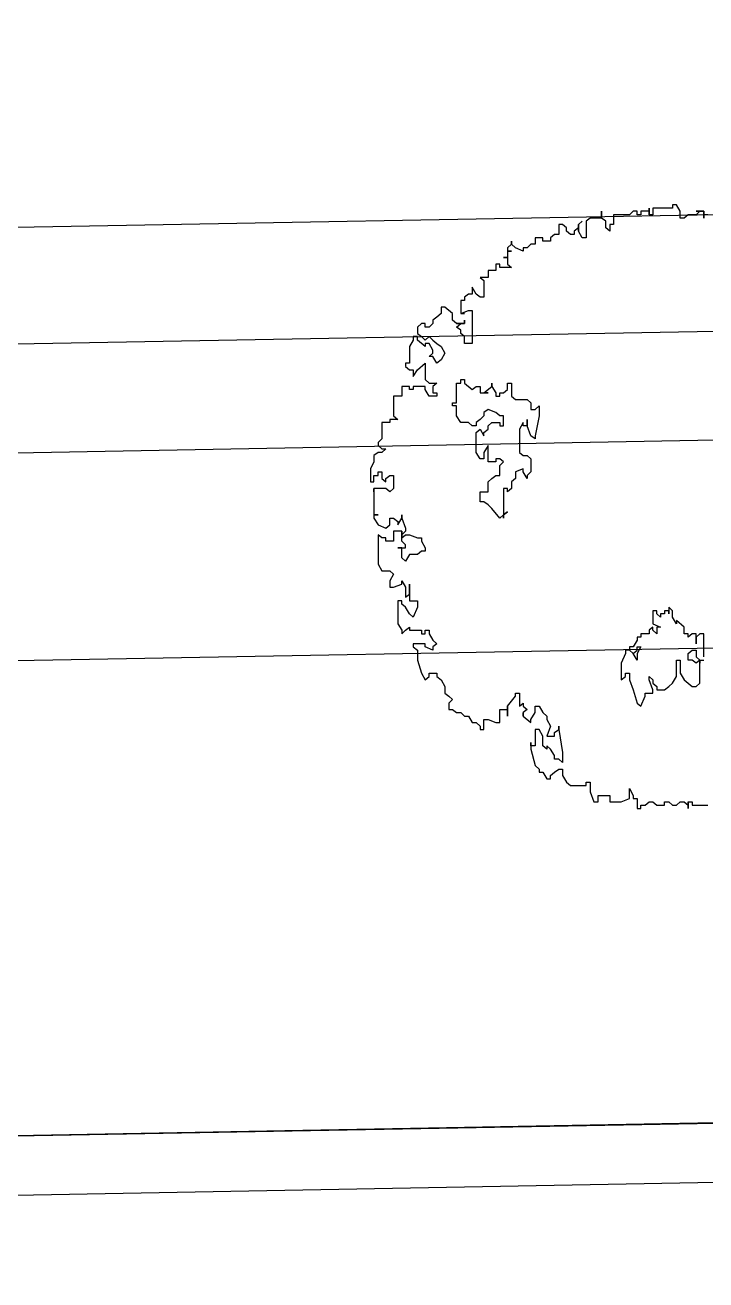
# Model space of a CAD drawing. Extents: x -30 to 1202, y 231 to 898.
# Drawn here: x 69.94 to 73.38, y 439.52 to 445.86 of the extents above; entities that cross this region are included whole.
import ezdxf

# ---------------------------------------------------------------- set-up
doc = ezdxf.new("R2010")
doc.units = 0
doc.header["$LTSCALE"] = 0.04
doc.layers.get('0').update_dxf_attribs({"linetype": 'CONTINUOUS'})
for name, color, linetype in [('CONTORXXNP----00', 255, 'CONTINUOUS'), ('PISO', 1, 'CONTINUOUS'), ('VISTA', 2, 'CONTINUOUS')]:
    doc.layers.add(name, color=color, linetype=linetype)
doc.styles.get("Standard").update_dxf_attribs({"font": 'romans.shx'})

# ---------------------------------------------------------------- blocks, each defined once
blk = doc.blocks.new('ARB3')
at = {"color": 0}
for p, q in [((-0.4812, 0.0484), (-0.4812, 0.0415)), ((0.5135, 0.0215), (0.5135, 0.0484)), ((-0.4754, 0.0415), (-0.487, 0.0415)), ((-0.487, 0.0415), (-0.487, 0.0284)), ((-0.487, 0.0284), (-0.487, 0.0346)), ((-0.487, 0.0346), (-0.4812, 0.0284)), ((-0.4812, 0.0415), (-0.4754, 0.0415)), ((-0.4812, 0.0284), (-0.4812, 0.0153)), ((0.2635, 0.0415), (0.2248, 0.0415)), ((0.2248, 0.0415), (0.2248, 0.0346)), ((0.2248, 0.0346), (0.2306, 0.0284)), ((0.2416, 0.0284), (0.2248, 0.0284)), ((0.2248, 0.0284), (0.2248, 0.0215)), ((0.2248, 0.0215), (0.2306, 0.0153)), ((0.2306, 0.0284), (0.2416, 0.0284)), ((0.2525, 0.0215), (0.2525, 0.0284)), ((0.2525, 0.0284), (0.2635, 0.0284)), ((0.2584, 0.0153), (0.2525, 0.0215)), ((0.2635, 0.0284), (0.2693, 0.0346)), ((0.2693, 0.0346), (0.2693, 0.0415)), ((0.3081, 0.0346), (0.2693, 0.0346)), ((0.2693, 0.0346), (0.2745, 0.0284)), ((0.2693, 0.0346), (0.2745, 0.0346)), ((0.2745, 0.0346), (0.2693, 0.0346)), ((0.2745, 0.0284), (0.2693, 0.0215)), ((0.2693, 0.0215), (0.2693, 0.0153)), ((0.3139, 0.0284), (0.3081, 0.0346)), ((0.3081, 0.0153), (0.3139, 0.0215)), ((0.3139, 0.0215), (0.3139, 0.0284)), ((0.5083, 0.0153), (0.5083, 0.0215)), ((0.5083, 0.0215), (0.5135, 0.0215)), ((-0.487, 0.0015), (-0.498, -0.0047)), ((-0.4754, 0.0015), (-0.487, 0.0015)), ((-0.4812, 0.0153), (-0.4754, 0.0084)), ((-0.4754, 0.0084), (-0.4754, 0.0015)), ((0.2138, 0.0084), (0.2028, -0.0047)), ((0.2248, 0.0084), (0.2138, 0.0084)), ((0.2306, 0.0153), (0.2248, 0.0153)), ((0.2248, 0.0153), (0.2248, 0.0084)), ((0.2693, 0.0153), (0.2584, 0.0153)), ((0.2693, -0.0047), (0.2693, 0.0015)), ((0.2693, 0.0015), (0.2913, 0.0015)), ((0.2913, 0.0015), (0.3023, 0.0084)), ((0.3023, 0.0084), (0.3081, 0.0153)), ((0.5083, 0.0084), (0.5135, 0.0153)), ((0.5193, 0.0153), (0.5083, 0.0153)), ((0.5083, 0.0015), (0.5083, 0.0084)), ((0.5135, -0.0047), (0.5083, 0.0015)), ((0.5135, 0.0153), (0.5193, 0.0153)), ((0.186, -0.0116), (0.1802, -0.0177)), ((0.1802, -0.0177), (0.1912, -0.0177)), ((0.197, -0.0116), (0.186, -0.0116)), ((0.1912, -0.0177), (0.186, -0.0177)), ((0.186, -0.0177), (0.186, -0.0247)), ((0.208, -0.0047), (0.197, -0.0116)), ((0.2028, -0.0047), (0.208, -0.0047)), ((0.2971, -0.0047), (0.2693, -0.0047)), ((0.3081, -0.0116), (0.2971, -0.0047)), ((0.3139, -0.0177), (0.3081, -0.0116)), ((0.3191, -0.0247), (0.3139, -0.0177)), ((0.5083, -0.0177), (0.5135, -0.0116)), ((0.5083, -0.0247), (0.5083, -0.0177)), ((0.5135, -0.0116), (0.5135, -0.0047)), ((0.186, -0.0247), (0.1912, -0.0247)), ((0.1912, -0.0377), (0.186, -0.0377)), ((0.186, -0.0377), (0.186, -0.0446)), ((0.1912, -0.0247), (0.1912, -0.0316)), ((0.1912, -0.0316), (0.197, -0.0316)), ((0.197, -0.0316), (0.1912, -0.0377)), ((0.208, -0.0446), (0.2138, -0.0316)), ((0.2138, -0.0316), (0.2138, -0.0377)), ((0.2138, -0.0377), (0.2248, -0.0377)), ((0.2248, -0.0377), (0.219, -0.0446)), ((0.3081, -0.0446), (0.3139, -0.0377)), ((0.3139, -0.0377), (0.3191, -0.0377)), ((0.3191, -0.0377), (0.3191, -0.0247)), ((0.5135, -0.0247), (0.5083, -0.0247)), ((0.5083, -0.0446), (0.5135, -0.0377)), ((0.5135, -0.0377), (0.5135, -0.0247)), ((-0.4922, -0.0446), (-0.4812, -0.0446)), ((-0.4812, -0.0508), (-0.4922, -0.0508)), ((-0.4922, -0.0508), (-0.487, -0.0508)), ((-0.487, -0.0508), (-0.487, -0.0646)), ((-0.4812, -0.0446), (-0.4812, -0.0508)), ((0.186, -0.0446), (0.208, -0.0446)), ((0.219, -0.0446), (0.2138, -0.0446)), ((0.2138, -0.0446), (0.219, -0.0508)), ((0.219, -0.0508), (0.2248, -0.0508)), ((0.2248, -0.0508), (0.2248, -0.0646)), ((0.2971, -0.0508), (0.3023, -0.0446)), ((0.3023, -0.0508), (0.2971, -0.0508)), ((0.3191, -0.0446), (0.3023, -0.0508)), ((0.3023, -0.0446), (0.3081, -0.0446)), ((0.3249, -0.0446), (0.3191, -0.0446)), ((0.3249, -0.0577), (0.3249, -0.0446)), ((0.3301, -0.0577), (0.3249, -0.0577)), ((0.3468, -0.0646), (0.3301, -0.0577)), ((0.5083, -0.0508), (0.5083, -0.0446)), ((0.5135, -0.0577), (0.5083, -0.0508)), ((0.5135, -0.0646), (0.5135, -0.0577)), ((-0.487, -0.0646), (-0.4812, -0.0646)), ((-0.4812, -0.0708), (-0.487, -0.0708)), ((-0.487, -0.0708), (-0.487, -0.0777)), ((-0.487, -0.0777), (-0.4812, -0.0839)), ((-0.4812, -0.0646), (-0.4812, -0.0708)), ((-0.4812, -0.0839), (-0.4812, -0.1108)), ((0.2248, -0.0646), (0.2306, -0.0646)), ((0.2306, -0.0646), (0.2306, -0.0708)), ((0.2306, -0.0708), (0.2358, -0.0708)), ((0.2358, -0.0708), (0.2467, -0.0777)), ((0.2467, -0.0708), (0.2467, -0.0646)), ((0.2467, -0.0646), (0.2584, -0.0708)), ((0.2525, -0.0708), (0.2467, -0.0708)), ((0.2467, -0.0777), (0.2467, -0.0839)), ((0.2467, -0.0839), (0.2525, -0.0839)), ((0.2584, -0.0777), (0.2525, -0.0708)), ((0.2525, -0.0839), (0.2584, -0.0777)), ((0.2584, -0.0777), (0.2525, -0.0839)), ((0.2525, -0.0839), (0.2525, -0.0908)), ((0.2584, -0.0708), (0.2693, -0.0708)), ((0.2693, -0.0708), (0.2584, -0.0777)), ((0.2913, -0.0908), (0.2913, -0.0839)), ((0.2913, -0.0839), (0.3023, -0.0839)), ((0.3023, -0.0839), (0.3191, -0.0777)), ((0.3191, -0.0777), (0.3417, -0.0708)), ((0.3417, -0.0708), (0.3468, -0.0646)), ((0.4857, -0.0839), (0.4973, -0.0777)), ((0.5025, -0.0839), (0.4857, -0.0839)), ((0.4973, -0.0777), (0.5025, -0.0777)), ((0.5025, -0.0777), (0.5025, -0.0708)), ((0.5025, -0.0708), (0.5193, -0.0708)), ((0.5083, -0.0977), (0.5025, -0.0839)), ((0.5193, -0.0646), (0.5135, -0.0646)), ((0.5193, -0.0708), (0.5193, -0.0646)), ((0.2525, -0.0908), (0.2584, -0.0908)), ((0.2584, -0.0908), (0.2745, -0.0977)), ((0.2745, -0.0977), (0.3023, -0.0977)), ((0.2971, -0.0908), (0.2913, -0.0908)), ((0.3023, -0.0977), (0.2971, -0.0908)), ((0.5083, -0.1169), (0.5083, -0.0977)), ((-0.4812, -0.1108), (-0.4644, -0.1108)), ((-0.4702, -0.1238), (-0.4754, -0.1308)), ((-0.4592, -0.1238), (-0.4702, -0.1238)), ((-0.4644, -0.1108), (-0.4644, -0.1169)), ((-0.4644, -0.1169), (-0.4534, -0.1169)), ((-0.4534, -0.1169), (-0.4592, -0.1238)), ((0.4973, -0.1369), (0.4973, -0.1169)), ((0.4973, -0.1169), (0.5083, -0.1169)), ((-0.4754, -0.1308), (-0.487, -0.1308)), ((-0.487, -0.1308), (-0.4754, -0.1308)), ((-0.4754, -0.1308), (-0.4754, -0.15)), ((0.4915, -0.15), (0.5083, -0.1438)), ((0.5083, -0.1369), (0.4973, -0.1369)), ((0.5083, -0.1438), (0.5083, -0.1369)), ((-0.4754, -0.15), (-0.4702, -0.1569)), ((-0.4702, -0.1569), (-0.4424, -0.1569)), ((-0.4644, -0.17), (-0.4702, -0.1638)), ((-0.4702, -0.1638), (-0.4644, -0.17)), ((-0.4424, -0.1638), (-0.4534, -0.17)), ((-0.4424, -0.1569), (-0.4424, -0.1638)), ((0.4747, -0.1569), (0.4747, -0.15)), ((0.4747, -0.15), (0.4915, -0.15)), ((0.4805, -0.1569), (0.4747, -0.1569)), ((0.4805, -0.1831), (0.4805, -0.1569)), ((-0.4534, -0.17), (-0.4644, -0.17)), ((-0.4644, -0.17), (-0.4592, -0.17)), ((-0.4592, -0.19), (-0.4644, -0.1969)), ((-0.4592, -0.17), (-0.4534, -0.1769)), ((-0.4534, -0.19), (-0.4592, -0.19)), ((-0.4534, -0.1769), (-0.4476, -0.1769)), ((-0.4476, -0.1831), (-0.4534, -0.19)), ((-0.4476, -0.1769), (-0.4476, -0.1831)), ((0.4638, -0.1969), (0.4747, -0.19)), ((0.4747, -0.19), (0.4805, -0.1831)), ((-0.4644, -0.1969), (-0.4644, -0.2031)), ((-0.4644, -0.2031), (-0.4476, -0.2031)), ((-0.4476, -0.2031), (-0.4476, -0.21)), ((-0.4476, -0.21), (-0.4424, -0.2169)), ((0.3862, -0.2031), (0.3804, -0.2031)), ((0.3804, -0.2031), (0.3862, -0.2031)), ((0.3862, -0.2031), (0.425, -0.1969)), ((0.3914, -0.21), (0.3862, -0.2031)), ((0.3972, -0.21), (0.3914, -0.21)), ((0.3972, -0.223), (0.3972, -0.21)), ((0.4302, -0.21), (0.4192, -0.2169)), ((0.425, -0.1969), (0.4418, -0.1969)), ((0.436, -0.21), (0.4302, -0.21)), ((0.4418, -0.1969), (0.436, -0.2031)), ((0.436, -0.2031), (0.436, -0.21)), ((0.4528, -0.2031), (0.4528, -0.1969)), ((0.4528, -0.1969), (0.4638, -0.1969)), ((0.4579, -0.21), (0.4528, -0.2031)), ((0.4638, -0.2169), (0.4579, -0.21)), ((-0.4424, -0.2169), (-0.4366, -0.2169)), ((-0.4366, -0.23), (-0.4424, -0.23)), ((-0.4424, -0.23), (-0.4424, -0.243)), ((-0.4366, -0.2169), (-0.4366, -0.23)), ((0.3468, -0.2361), (0.3578, -0.23)), ((0.3578, -0.23), (0.3636, -0.223)), ((0.3636, -0.223), (0.3695, -0.223)), ((0.3695, -0.223), (0.3804, -0.2169)), ((0.3804, -0.2169), (0.3972, -0.223)), ((0.3972, -0.23), (0.3862, -0.2361)), ((0.414, -0.23), (0.3972, -0.23)), ((0.4192, -0.2169), (0.414, -0.223)), ((0.414, -0.223), (0.4192, -0.223)), ((0.4192, -0.223), (0.414, -0.23)), ((0.4579, -0.23), (0.4696, -0.223)), ((0.4579, -0.2361), (0.4579, -0.23)), ((0.4696, -0.2169), (0.4638, -0.2169)), ((0.4696, -0.223), (0.4696, -0.2169)), ((-0.4424, -0.243), (-0.4315, -0.243)), ((-0.4315, -0.243), (-0.4315, -0.25)), ((-0.4315, -0.25), (-0.4256, -0.2561)), ((-0.1699, -0.2561), (-0.1641, -0.25)), ((-0.1641, -0.25), (-0.1531, -0.25)), ((-0.1531, -0.243), (-0.1589, -0.2361)), ((-0.1589, -0.2361), (-0.1421, -0.2361)), ((-0.1531, -0.25), (-0.1531, -0.243)), ((-0.1421, -0.2361), (-0.1085, -0.243)), ((-0.1085, -0.25), (-0.1253, -0.2561)), ((-0.1085, -0.243), (-0.1033, -0.243)), ((-0.1033, -0.243), (-0.1085, -0.25)), ((-0.0756, -0.2561), (-0.0698, -0.25)), ((-0.0698, -0.25), (-0.0478, -0.25)), ((-0.0478, -0.25), (-0.042, -0.2561)), ((0.3468, -0.243), (0.3468, -0.2361)), ((0.3578, -0.243), (0.3468, -0.243)), ((0.3695, -0.25), (0.3578, -0.243)), ((0.3636, -0.263), (0.3746, -0.25)), ((0.3746, -0.25), (0.3695, -0.25)), ((0.3862, -0.2361), (0.3862, -0.243)), ((0.3862, -0.243), (0.414, -0.243)), ((0.414, -0.25), (0.4082, -0.25)), ((0.4082, -0.25), (0.4192, -0.25)), ((0.414, -0.243), (0.414, -0.25)), ((0.4192, -0.25), (0.447, -0.243)), ((0.447, -0.243), (0.4528, -0.2361)), ((0.4528, -0.2361), (0.4579, -0.2361)), ((-0.4256, -0.2561), (-0.4256, -0.263)), ((-0.4256, -0.263), (-0.4198, -0.263)), ((-0.4198, -0.263), (-0.4256, -0.2761)), ((-0.1699, -0.2761), (-0.1699, -0.2561)), ((-0.1253, -0.2561), (-0.1363, -0.2561)), ((-0.1363, -0.2561), (-0.1253, -0.2561)), ((-0.1253, -0.263), (-0.1311, -0.263)), ((-0.1311, -0.263), (-0.1201, -0.2692)), ((-0.1253, -0.2561), (-0.1253, -0.263)), ((-0.1201, -0.2692), (-0.0807, -0.2692)), ((-0.0807, -0.2692), (-0.0756, -0.263)), ((-0.0756, -0.263), (-0.0756, -0.2561)), ((-0.0478, -0.263), (-0.053, -0.263)), ((-0.053, -0.263), (-0.0478, -0.2761)), ((-0.0368, -0.2561), (-0.0478, -0.263)), ((-0.042, -0.2561), (-0.0368, -0.2561)), ((0.3249, -0.2761), (0.3249, -0.2692)), ((0.3249, -0.2692), (0.3468, -0.2692)), ((0.3468, -0.2692), (0.3417, -0.263)), ((0.3417, -0.263), (0.3468, -0.263)), ((0.3468, -0.263), (0.3527, -0.2561)), ((0.3527, -0.2561), (0.3578, -0.263)), ((0.3578, -0.263), (0.3636, -0.263)), ((0.3636, -0.263), (0.3578, -0.263)), ((0.3578, -0.263), (0.3636, -0.263)), ((-0.4315, -0.283), (-0.4366, -0.283)), ((-0.4366, -0.283), (-0.4315, -0.283)), ((-0.4256, -0.2761), (-0.4315, -0.283)), ((-0.4315, -0.283), (-0.4256, -0.2892)), ((-0.4256, -0.2892), (-0.4198, -0.2892)), ((-0.4198, -0.2892), (-0.4198, -0.283)), ((-0.4198, -0.283), (-0.4198, -0.2892)), ((-0.4198, -0.2892), (-0.4089, -0.2892)), ((-0.4089, -0.2892), (-0.4089, -0.2961)), ((-0.4089, -0.2961), (-0.4089, -0.2892)), ((-0.4089, -0.2892), (-0.3979, -0.2892)), ((-0.3979, -0.2892), (-0.3921, -0.283)), ((-0.3921, -0.283), (-0.3921, -0.3022)), ((-0.1976, -0.2892), (-0.1976, -0.283)), ((-0.1976, -0.283), (-0.1757, -0.283)), ((-0.1867, -0.2892), (-0.1976, -0.2892)), ((-0.1809, -0.2961), (-0.1867, -0.2892)), ((-0.1757, -0.283), (-0.1699, -0.2761)), ((-0.0478, -0.2761), (-0.0368, -0.2761)), ((-0.0368, -0.2761), (-0.031, -0.283)), ((-0.031, -0.283), (-0.02, -0.283)), ((-0.02, -0.283), (-0.0142, -0.2892)), ((-0.0142, -0.2892), (-0.02, -0.2892)), ((-0.02, -0.2892), (-0.02, -0.2961)), ((0.0245, -0.2961), (0.0194, -0.2892)), ((0.0194, -0.2892), (0.0245, -0.2961)), ((0.3301, -0.2761), (0.3249, -0.2761)), ((0.3468, -0.2892), (0.3301, -0.2761)), ((0.3636, -0.2892), (0.3468, -0.2892)), ((0.3527, -0.3022), (0.3527, -0.2892)), ((0.3527, -0.2892), (0.3636, -0.2892)), ((-0.3921, -0.3022), (-0.3979, -0.3022)), ((-0.3979, -0.3022), (-0.3979, -0.3092)), ((-0.3979, -0.3092), (-0.3869, -0.3092)), ((-0.3869, -0.3092), (-0.3869, -0.3222)), ((-0.1918, -0.3161), (-0.1976, -0.3161)), ((-0.1976, -0.3161), (-0.1918, -0.3161)), ((-0.1918, -0.3161), (-0.1809, -0.3092)), ((-0.1809, -0.3292), (-0.1918, -0.3161)), ((-0.1809, -0.3022), (-0.1809, -0.2961)), ((-0.1757, -0.3022), (-0.1809, -0.3022)), ((-0.1809, -0.3092), (-0.1757, -0.3092)), ((-0.1757, -0.3092), (-0.1757, -0.3022)), ((-0.1479, -0.3092), (-0.1531, -0.3222)), ((-0.1421, -0.3022), (-0.1479, -0.3092)), ((-0.1253, -0.2961), (-0.1421, -0.2961)), ((-0.1421, -0.2961), (-0.1421, -0.3022)), ((-0.1311, -0.3161), (-0.1311, -0.3022)), ((-0.1311, -0.3022), (-0.1253, -0.3022)), ((-0.1253, -0.3222), (-0.1311, -0.3161)), ((-0.1253, -0.3022), (-0.1253, -0.2961)), ((-0.0646, -0.2961), (-0.0698, -0.3022)), ((-0.0698, -0.3022), (-0.0698, -0.3092)), ((-0.0698, -0.3092), (-0.0646, -0.3092)), ((-0.0588, -0.3022), (-0.0646, -0.2961)), ((-0.0646, -0.3092), (-0.0646, -0.3222)), ((-0.042, -0.3022), (-0.0588, -0.3022)), ((-0.042, -0.3092), (-0.042, -0.3022)), ((-0.0368, -0.3161), (-0.042, -0.3092)), ((-0.031, -0.3222), (-0.0368, -0.3161)), ((-0.02, -0.2961), (0.0304, -0.2961)), ((0.0136, -0.3161), (0.0078, -0.3222)), ((0.0304, -0.3022), (0.0136, -0.3161)), ((0.0304, -0.2961), (0.0245, -0.2961)), ((0.0245, -0.2961), (0.0304, -0.3022)), ((0.3746, -0.3022), (0.3527, -0.3022)), ((0.3695, -0.3222), (0.3746, -0.3092)), ((0.3746, -0.3092), (0.3746, -0.3022)), ((-0.3869, -0.3222), (-0.3753, -0.3222)), ((-0.3753, -0.3222), (-0.3753, -0.3353)), ((-0.3753, -0.3353), (-0.3701, -0.3292)), ((-0.3701, -0.3292), (-0.3423, -0.3292)), ((-0.3423, -0.3353), (-0.3475, -0.3422)), ((-0.3423, -0.3292), (-0.3423, -0.3353)), ((-0.1918, -0.3422), (-0.1918, -0.3353)), ((-0.1918, -0.3353), (-0.1809, -0.3353)), ((-0.1809, -0.3353), (-0.1809, -0.3222)), ((-0.1809, -0.3222), (-0.1809, -0.3292)), ((-0.1809, -0.3292), (-0.1809, -0.3222)), ((-0.1809, -0.3222), (-0.1809, -0.3292)), ((-0.1531, -0.3222), (-0.1479, -0.3292)), ((-0.1479, -0.3292), (-0.1421, -0.3292)), ((-0.1421, -0.3292), (-0.1363, -0.3353)), ((-0.1363, -0.3353), (-0.1311, -0.3422)), ((-0.1201, -0.3222), (-0.1253, -0.3222)), ((-0.1143, -0.3292), (-0.1201, -0.3222)), ((-0.1201, -0.3353), (-0.1085, -0.3292)), ((-0.1143, -0.3422), (-0.1201, -0.3353)), ((-0.1085, -0.3292), (-0.1143, -0.3292)), ((-0.0646, -0.3222), (-0.0924, -0.3222)), ((-0.0924, -0.3222), (-0.0807, -0.3292)), ((-0.0807, -0.3292), (-0.0698, -0.3292)), ((-0.0698, -0.3353), (-0.0807, -0.3422)), ((-0.0698, -0.3292), (-0.0698, -0.3353)), ((-0.0142, -0.3222), (-0.031, -0.3222)), ((-0.0142, -0.3353), (-0.0142, -0.3222)), ((0.0026, -0.3353), (-0.0142, -0.3353)), ((0.0078, -0.3222), (0.0026, -0.3292)), ((0.0026, -0.3292), (0.0026, -0.3353)), ((0.3695, -0.3292), (0.3695, -0.3222)), ((0.3862, -0.3292), (0.3695, -0.3292)), ((0.3746, -0.3422), (0.3804, -0.3353)), ((0.3804, -0.3353), (0.3862, -0.3353)), ((0.3862, -0.3353), (0.3862, -0.3292)), ((-0.3475, -0.3422), (-0.3591, -0.3492)), ((-0.3591, -0.3492), (-0.3475, -0.3492)), ((-0.3475, -0.3492), (-0.3475, -0.3553)), ((-0.3475, -0.3553), (-0.3423, -0.3622)), ((-0.3197, -0.3553), (-0.3197, -0.3492)), ((-0.3197, -0.3492), (-0.2642, -0.3492)), ((-0.3146, -0.3684), (-0.3197, -0.3553)), ((-0.2642, -0.3492), (-0.2642, -0.3622)), ((-0.1976, -0.3622), (-0.1867, -0.3492)), ((-0.1867, -0.3492), (-0.1918, -0.3422)), ((-0.1311, -0.3422), (-0.1253, -0.3422)), ((-0.1253, -0.3492), (-0.1311, -0.3553)), ((-0.1311, -0.3553), (-0.1311, -0.3684)), ((-0.1253, -0.3422), (-0.1253, -0.3492)), ((-0.0807, -0.3422), (-0.1143, -0.3422)), ((0.3636, -0.3553), (0.3746, -0.3492)), ((0.3636, -0.3622), (0.3636, -0.3553)), ((0.3746, -0.3492), (0.3746, -0.3422)), ((-0.3423, -0.3622), (-0.3365, -0.3622)), ((-0.3365, -0.3622), (-0.3365, -0.3684)), ((-0.3365, -0.3684), (-0.3146, -0.3684)), ((-0.3146, -0.3684), (-0.3146, -0.3622)), ((-0.3146, -0.3622), (-0.3146, -0.3684)), ((-0.2978, -0.3622), (-0.3036, -0.3622)), ((-0.3036, -0.3622), (-0.2978, -0.3622)), ((-0.2978, -0.3753), (-0.3036, -0.3822)), ((-0.2978, -0.3684), (-0.2978, -0.3622)), ((-0.2978, -0.3622), (-0.2978, -0.3753)), ((-0.2919, -0.3753), (-0.2978, -0.3684)), ((-0.2868, -0.3684), (-0.2919, -0.3753)), ((-0.281, -0.3684), (-0.2868, -0.3684)), ((-0.2758, -0.3622), (-0.281, -0.3684)), ((-0.2642, -0.3622), (-0.2758, -0.3622)), ((-0.2035, -0.3684), (-0.2035, -0.3622)), ((-0.2035, -0.3622), (-0.1976, -0.3622)), ((-0.1976, -0.3684), (-0.2035, -0.3684)), ((-0.1976, -0.3753), (-0.1976, -0.3684)), ((-0.1641, -0.3753), (-0.1976, -0.3753)), ((-0.1641, -0.3822), (-0.1641, -0.3753)), ((-0.1421, -0.3753), (-0.1589, -0.3753)), ((-0.1589, -0.3753), (-0.1589, -0.3822)), ((-0.1311, -0.3684), (-0.1421, -0.3753)), ((0.3527, -0.3822), (0.3578, -0.3753)), ((0.3578, -0.3684), (0.3636, -0.3622)), ((0.3578, -0.3753), (0.3578, -0.3684)), ((-0.3146, -0.3822), (-0.3255, -0.3953)), ((-0.3255, -0.3953), (-0.3255, -0.4014)), ((-0.3255, -0.4014), (-0.3146, -0.4014)), ((-0.3036, -0.3822), (-0.3146, -0.3822)), ((-0.3146, -0.4014), (-0.3087, -0.4084)), ((-0.2642, -0.4084), (-0.259, -0.4014)), ((-0.259, -0.4014), (-0.248, -0.3953)), ((-0.248, -0.3953), (-0.2364, -0.4014)), ((-0.2364, -0.4014), (-0.2312, -0.4084)), ((-0.1589, -0.3822), (-0.1641, -0.3822)), ((0.2971, -0.4084), (0.3023, -0.4014)), ((0.3023, -0.4014), (0.3139, -0.3953)), ((0.3139, -0.3953), (0.3249, -0.3953)), ((0.3249, -0.3953), (0.3301, -0.3884)), ((0.3301, -0.3884), (0.3359, -0.3822)), ((0.3359, -0.3822), (0.3417, -0.3884)), ((0.3417, -0.3884), (0.3527, -0.3884)), ((0.3527, -0.3884), (0.3527, -0.3822)), ((-0.3087, -0.4084), (-0.3036, -0.4153)), ((-0.3036, -0.4153), (-0.2978, -0.4153)), ((-0.2978, -0.4153), (-0.2919, -0.4214)), ((-0.2919, -0.4214), (-0.2919, -0.4284)), ((-0.2758, -0.4214), (-0.27, -0.4153)), ((-0.27, -0.4284), (-0.2758, -0.4214)), ((-0.27, -0.4153), (-0.2642, -0.4084)), ((-0.2532, -0.4153), (-0.2642, -0.4214)), ((-0.2642, -0.4214), (-0.2642, -0.4284)), ((-0.248, -0.4153), (-0.2532, -0.4153)), ((-0.2422, -0.4214), (-0.248, -0.4153)), ((-0.2312, -0.4084), (-0.2422, -0.4153)), ((-0.2422, -0.4153), (-0.2422, -0.4214)), ((-0.2035, -0.4284), (-0.1976, -0.4214)), ((-0.1976, -0.4214), (-0.1976, -0.4084)), ((-0.1976, -0.4084), (-0.1918, -0.4153)), ((-0.1918, -0.4153), (-0.1809, -0.4153)), ((-0.1757, -0.4214), (-0.1867, -0.4284)), ((-0.1809, -0.4153), (-0.1809, -0.4084)), ((-0.1809, -0.4084), (-0.1757, -0.4084)), ((-0.1757, -0.4084), (-0.1757, -0.4214)), ((0.219, -0.4284), (0.219, -0.4214)), ((0.219, -0.4214), (0.2248, -0.4214)), ((0.2248, -0.4214), (0.2358, -0.4153)), ((0.2358, -0.4153), (0.2416, -0.4084)), ((0.2416, -0.4084), (0.2467, -0.4153)), ((0.2467, -0.4153), (0.2525, -0.4153)), ((0.2525, -0.4153), (0.2467, -0.4284)), ((0.2913, -0.4214), (0.2913, -0.4084)), ((0.2913, -0.4084), (0.2971, -0.4084)), ((0.2971, -0.4214), (0.2913, -0.4214)), ((0.3023, -0.4284), (0.2971, -0.4214)), ((-0.2919, -0.4284), (-0.2978, -0.4284)), ((-0.2978, -0.4284), (-0.2978, -0.4345)), ((-0.2978, -0.4345), (-0.2919, -0.4414)), ((-0.2919, -0.4414), (-0.281, -0.4414)), ((-0.281, -0.4414), (-0.2758, -0.4345)), ((-0.2758, -0.4345), (-0.27, -0.4284)), ((-0.27, -0.4414), (-0.2758, -0.4414)), ((-0.2758, -0.4414), (-0.2758, -0.4484)), ((-0.259, -0.4284), (-0.27, -0.4414)), ((-0.2642, -0.4284), (-0.259, -0.4284)), ((-0.2196, -0.4414), (-0.2312, -0.4284)), ((-0.2312, -0.4284), (-0.2035, -0.4284)), ((-0.2086, -0.4484), (-0.2196, -0.4414)), ((-0.1867, -0.4284), (-0.1918, -0.4284)), ((-0.1918, -0.4284), (-0.1918, -0.4484)), ((0.0581, -0.4545), (0.0633, -0.4414)), ((0.0633, -0.4414), (0.0633, -0.4345)), ((0.0633, -0.4345), (0.0691, -0.4345)), ((0.0691, -0.4345), (0.0801, -0.4284)), ((0.0801, -0.4284), (0.0859, -0.4284)), ((0.0859, -0.4284), (0.0859, -0.4345)), ((0.0859, -0.4345), (0.0911, -0.4414)), ((0.0911, -0.4414), (0.0911, -0.4545)), ((0.1692, -0.4545), (0.1692, -0.4414)), ((0.1692, -0.4414), (0.1802, -0.4414)), ((0.1802, -0.4414), (0.197, -0.4484)), ((0.2248, -0.4284), (0.219, -0.4284)), ((0.219, -0.4545), (0.219, -0.4345)), ((0.219, -0.4345), (0.2248, -0.4345)), ((0.2248, -0.4345), (0.2248, -0.4284)), ((0.2467, -0.4284), (0.2416, -0.4284)), ((0.2416, -0.4284), (0.2416, -0.4484)), ((0.2467, -0.4484), (0.2525, -0.4414)), ((0.2525, -0.4414), (0.2693, -0.4414)), ((0.2693, -0.4414), (0.2913, -0.4345)), ((0.2913, -0.4345), (0.3023, -0.4284)), ((-0.2758, -0.4484), (-0.27, -0.4484)), ((-0.27, -0.4484), (-0.259, -0.4545)), ((-0.259, -0.4545), (-0.2312, -0.4545)), ((-0.2312, -0.4545), (-0.2312, -0.4614)), ((-0.2312, -0.4614), (-0.2254, -0.4614)), ((-0.2254, -0.4614), (-0.2196, -0.4545)), ((-0.2196, -0.4545), (-0.2196, -0.4484)), ((-0.2196, -0.4484), (-0.2086, -0.4484)), ((-0.1918, -0.4484), (-0.1867, -0.4484)), ((-0.1867, -0.4545), (-0.1918, -0.4545)), ((-0.1918, -0.4545), (-0.1918, -0.4676)), ((-0.1867, -0.4484), (-0.1867, -0.4545)), ((0.0304, -0.4676), (0.0472, -0.4614)), ((0.0472, -0.4614), (0.0523, -0.4614)), ((0.0523, -0.4614), (0.0581, -0.4676)), ((0.0581, -0.4614), (0.0581, -0.4545)), ((0.0633, -0.4676), (0.0581, -0.4614)), ((0.0749, -0.4614), (0.0691, -0.4676)), ((0.0801, -0.4614), (0.0749, -0.4614)), ((0.0801, -0.4745), (0.0801, -0.4614)), ((0.0911, -0.4545), (0.1027, -0.4614)), ((0.1027, -0.4614), (0.0969, -0.4676)), ((0.1356, -0.4676), (0.1466, -0.4614)), ((0.1582, -0.4545), (0.1415, -0.4545)), ((0.1415, -0.4545), (0.1692, -0.4545)), ((0.1466, -0.4614), (0.1634, -0.4614)), ((0.1634, -0.4614), (0.1582, -0.4545)), ((0.1802, -0.4614), (0.175, -0.4676)), ((0.1912, -0.4545), (0.1802, -0.4614)), ((0.197, -0.4484), (0.1912, -0.4545)), ((0.219, -0.4614), (0.2138, -0.4545)), ((0.2138, -0.4545), (0.219, -0.4545)), ((0.2248, -0.4676), (0.219, -0.4614)), ((0.2416, -0.4484), (0.2467, -0.4484)), ((-0.1918, -0.4676), (-0.1757, -0.4676)), ((-0.1757, -0.4676), (-0.1757, -0.4814)), ((-0.1757, -0.4814), (-0.1421, -0.4814)), ((-0.1421, -0.4814), (-0.1363, -0.4745)), ((-0.1363, -0.4745), (-0.1363, -0.4876)), ((-0.042, -0.4876), (-0.042, -0.4814)), ((-0.042, -0.4814), (-0.02, -0.4814)), ((-0.02, -0.4814), (-0.0142, -0.4876)), ((0.0304, -0.4676), (0.0245, -0.4676)), ((0.0245, -0.4676), (0.0304, -0.4676)), ((0.0413, -0.4745), (0.0304, -0.4676)), ((0.0304, -0.4814), (0.0355, -0.4745)), ((0.0304, -0.4876), (0.0304, -0.4814)), ((0.0355, -0.4745), (0.0413, -0.4745)), ((0.0691, -0.4676), (0.0523, -0.4676)), ((0.0523, -0.4676), (0.0523, -0.4814)), ((0.0523, -0.4814), (0.0691, -0.4814)), ((0.0581, -0.4676), (0.0633, -0.4676)), ((0.0691, -0.4814), (0.0691, -0.4945)), ((0.0969, -0.4676), (0.0801, -0.4676)), ((0.0801, -0.4676), (0.0801, -0.4745)), ((0.1188, -0.4876), (0.1247, -0.4814)), ((0.1247, -0.4814), (0.1356, -0.4876)), ((0.1415, -0.4676), (0.1356, -0.4676)), ((0.1466, -0.4814), (0.1415, -0.4676)), ((0.1466, -0.4876), (0.1466, -0.4814)), ((0.175, -0.4676), (0.1692, -0.4676)), ((0.1692, -0.4676), (0.1692, -0.4745)), ((0.1692, -0.4745), (0.208, -0.4745)), ((0.208, -0.4745), (0.219, -0.4676)), ((0.219, -0.4676), (0.2248, -0.4676)), ((-0.1363, -0.4876), (-0.1311, -0.4876)), ((-0.1311, -0.4876), (-0.1311, -0.5014)), ((-0.1311, -0.5014), (-0.1033, -0.5014)), ((-0.1033, -0.5014), (-0.0975, -0.5076)), ((-0.0924, -0.5076), (-0.0866, -0.5014)), ((-0.0866, -0.5014), (-0.0866, -0.4945)), ((-0.0866, -0.4945), (-0.0807, -0.5014)), ((-0.0807, -0.5014), (-0.0807, -0.5076)), ((-0.0478, -0.5076), (-0.0478, -0.5014)), ((-0.0478, -0.5014), (-0.0368, -0.5014)), ((-0.0368, -0.4945), (-0.042, -0.4876)), ((-0.0368, -0.5014), (-0.031, -0.4945)), ((-0.031, -0.4945), (-0.0368, -0.4945)), ((-0.0142, -0.4876), (-0.02, -0.4945)), ((-0.02, -0.4945), (-0.02, -0.5145)), ((0.0413, -0.4876), (0.0304, -0.4876)), ((0.0472, -0.4945), (0.0413, -0.4876)), ((0.0413, -0.5076), (0.0472, -0.4945)), ((0.0633, -0.5014), (0.0581, -0.5076)), ((0.0691, -0.4945), (0.0633, -0.4945)), ((0.0633, -0.4945), (0.0633, -0.5014)), ((0.1079, -0.5076), (0.1188, -0.5014)), ((0.1188, -0.5014), (0.1188, -0.4876)), ((0.1356, -0.4876), (0.1466, -0.4876)), ((-0.0975, -0.5076), (-0.0924, -0.5076)), ((-0.0807, -0.5076), (-0.0756, -0.5145)), ((-0.0756, -0.5145), (-0.0646, -0.5145)), ((-0.0646, -0.5145), (-0.053, -0.5206)), ((-0.053, -0.5206), (-0.031, -0.5206)), ((-0.042, -0.5076), (-0.0478, -0.5076)), ((-0.042, -0.5145), (-0.042, -0.5076)), ((-0.031, -0.5145), (-0.042, -0.5145)), ((-0.031, -0.5206), (-0.031, -0.5145)), ((-0.02, -0.5145), (-0.0142, -0.5145)), ((-0.0142, -0.5145), (-0.02, -0.5145)), ((-0.02, -0.5145), (0.0245, -0.5145)), ((0.0245, -0.5145), (0.0245, -0.5076)), ((0.0245, -0.5076), (0.0245, -0.5145)), ((0.0245, -0.5145), (0.0304, -0.5145)), ((0.0304, -0.5145), (0.0413, -0.5076)), ((0.0581, -0.5076), (0.1079, -0.5076))]:
    blk.add_line(p, q, dxfattribs=at)
for p, q in [((-0.498, -0.0047), (-0.498, -0.0116)), ((-0.498, -0.0116), (-0.4922, -0.0116)), ((-0.4922, -0.0116), (-0.4922, -0.0446))]:
    blk.add_line(p, q)
at = {"layer": 'CONTORXXNP----00'}
for p, q in [((-0.4812, 0.0484), (-0.4812, 0.0415)), ((0.5135, 0.0215), (0.5135, 0.0484)), ((-0.487, 0.0415), (-0.4812, 0.0415)), ((-0.487, 0.0346), (-0.487, 0.0415)), ((-0.487, 0.0346), (-0.4812, 0.0284)), ((-0.4812, 0.0284), (-0.4812, 0.0153)), ((0.5083, 0.0215), (0.5135, 0.0215)), ((0.5083, 0.0153), (0.5083, 0.0215)), ((-0.487, 0.0015), (-0.498, -0.0047)), ((-0.4754, 0.0015), (-0.487, 0.0015)), ((-0.4812, 0.0153), (-0.4754, 0.0084)), ((-0.4754, 0.0084), (-0.4754, 0.0015)), ((0.5083, 0.0153), (0.5135, 0.0153)), ((0.5083, 0.0084), (0.5135, 0.0153)), ((0.5083, 0.0015), (0.5083, 0.0084)), ((0.5135, -0.0047), (0.5083, 0.0015)), ((-0.498, -0.0047), (-0.498, -0.0116)), ((-0.498, -0.0116), (-0.4922, -0.0116)), ((-0.4922, -0.0116), (-0.4922, -0.0446)), ((0.5083, -0.0177), (0.5135, -0.0116)), ((0.5083, -0.0247), (0.5083, -0.0177)), ((0.5135, -0.0116), (0.5135, -0.0047)), ((0.5135, -0.0247), (0.5083, -0.0247)), ((0.5083, -0.0446), (0.5135, -0.0377)), ((0.5135, -0.0377), (0.5135, -0.0247)), ((-0.4922, -0.0446), (-0.4812, -0.0446)), ((-0.487, -0.0508), (-0.4812, -0.0508)), ((-0.487, -0.0508), (-0.487, -0.0646)), ((-0.4812, -0.0446), (-0.4812, -0.0508)), ((0.5083, -0.0508), (0.5083, -0.0446)), ((0.5135, -0.0577), (0.5083, -0.0508)), ((0.5135, -0.0646), (0.5135, -0.0577)), ((-0.487, -0.0646), (-0.4812, -0.0646)), ((-0.487, -0.0708), (-0.487, -0.0777)), ((-0.4812, -0.0708), (-0.487, -0.0708)), ((-0.487, -0.0777), (-0.4812, -0.0839)), ((-0.4812, -0.0646), (-0.4812, -0.0708)), ((-0.4812, -0.0839), (-0.4812, -0.1108)), ((0.4857, -0.0839), (0.4973, -0.0777)), ((0.5025, -0.0839), (0.4857, -0.0839)), ((0.4973, -0.0777), (0.5025, -0.0777)), ((0.5025, -0.0708), (0.5193, -0.0708)), ((0.5025, -0.0777), (0.5025, -0.0708)), ((0.5083, -0.0977), (0.5025, -0.0839)), ((0.5193, -0.0646), (0.5135, -0.0646)), ((0.5193, -0.0708), (0.5193, -0.0646)), ((0.5083, -0.1169), (0.5083, -0.0977)), ((-0.4812, -0.1108), (-0.4644, -0.1108)), ((-0.4702, -0.1238), (-0.4754, -0.1308)), ((-0.4592, -0.1238), (-0.4702, -0.1238)), ((-0.4644, -0.1108), (-0.4644, -0.1169)), ((-0.4644, -0.1169), (-0.4534, -0.1169)), ((-0.4534, -0.1169), (-0.4592, -0.1238)), ((0.4973, -0.1169), (0.5083, -0.1169)), ((0.4973, -0.1369), (0.4973, -0.1169)), ((-0.4754, -0.1308), (-0.4754, -0.15)), ((0.4915, -0.15), (0.5083, -0.1438)), ((0.5083, -0.1369), (0.4973, -0.1369)), ((0.5083, -0.1438), (0.5083, -0.1369)), ((-0.4754, -0.15), (-0.4702, -0.1569)), ((-0.4702, -0.1569), (-0.4424, -0.1569)), ((-0.4424, -0.1638), (-0.4534, -0.17)), ((-0.4424, -0.1569), (-0.4424, -0.1638)), ((0.4747, -0.15), (0.4915, -0.15)), ((0.4747, -0.1569), (0.4747, -0.15)), ((0.4805, -0.1569), (0.4747, -0.1569)), ((0.4805, -0.1831), (0.4805, -0.1569)), ((-0.4592, -0.19), (-0.4644, -0.1969)), ((-0.4592, -0.17), (-0.4534, -0.17)), ((-0.4592, -0.17), (-0.4534, -0.1769)), ((-0.4534, -0.19), (-0.4592, -0.19)), ((-0.4534, -0.1769), (-0.4476, -0.1769)), ((-0.4476, -0.1831), (-0.4534, -0.19)), ((-0.4476, -0.1769), (-0.4476, -0.1831)), ((0.4638, -0.1969), (0.4747, -0.19)), ((0.4747, -0.19), (0.4805, -0.1831)), ((-0.4644, -0.1969), (-0.4644, -0.2031)), ((-0.4644, -0.2031), (-0.4476, -0.2031)), ((-0.4476, -0.2031), (-0.4476, -0.21)), ((-0.4476, -0.21), (-0.4424, -0.2169)), ((0.3862, -0.2031), (0.425, -0.1969)), ((0.3914, -0.21), (0.3862, -0.2031)), ((0.3972, -0.21), (0.3914, -0.21)), ((0.3972, -0.223), (0.3972, -0.21)), ((0.4302, -0.21), (0.4192, -0.2169)), ((0.425, -0.1969), (0.4418, -0.1969)), ((0.436, -0.21), (0.4302, -0.21)), ((0.4418, -0.1969), (0.436, -0.2031)), ((0.436, -0.2031), (0.436, -0.21)), ((0.4528, -0.1969), (0.4638, -0.1969)), ((0.4528, -0.2031), (0.4528, -0.1969)), ((0.4579, -0.21), (0.4528, -0.2031)), ((0.4638, -0.2169), (0.4579, -0.21)), ((-0.4424, -0.2169), (-0.4366, -0.2169)), ((-0.4424, -0.23), (-0.4424, -0.243)), ((-0.4366, -0.23), (-0.4424, -0.23)), ((-0.4366, -0.2169), (-0.4366, -0.23)), ((0.3468, -0.2361), (0.3578, -0.23)), ((0.3578, -0.23), (0.3636, -0.223)), ((0.3636, -0.223), (0.3695, -0.223)), ((0.3695, -0.223), (0.3804, -0.2169)), ((0.3804, -0.2169), (0.3972, -0.223)), ((0.3972, -0.23), (0.3862, -0.2361)), ((0.414, -0.23), (0.3972, -0.23)), ((0.4192, -0.2169), (0.414, -0.223)), ((0.4192, -0.223), (0.414, -0.23)), ((0.414, -0.223), (0.4192, -0.223)), ((0.4579, -0.23), (0.4696, -0.223)), ((0.4579, -0.2361), (0.4579, -0.23)), ((0.4696, -0.2169), (0.4638, -0.2169)), ((0.4696, -0.223), (0.4696, -0.2169)), ((-0.4424, -0.243), (-0.4315, -0.243)), ((-0.4315, -0.243), (-0.4315, -0.25)), ((-0.4315, -0.25), (-0.4256, -0.2561)), ((0.3468, -0.243), (0.3468, -0.2361)), ((0.3578, -0.243), (0.3468, -0.243)), ((0.3695, -0.25), (0.3578, -0.243)), ((0.3636, -0.263), (0.3746, -0.25)), ((0.3746, -0.25), (0.3695, -0.25)), ((0.3862, -0.2361), (0.3862, -0.243)), ((0.3862, -0.243), (0.414, -0.243)), ((0.414, -0.243), (0.414, -0.25)), ((0.414, -0.25), (0.4192, -0.25)), ((0.4192, -0.25), (0.447, -0.243)), ((0.447, -0.243), (0.4528, -0.2361)), ((0.4528, -0.2361), (0.4579, -0.2361)), ((-0.4256, -0.2561), (-0.4256, -0.263)), ((-0.4198, -0.263), (-0.4256, -0.2761)), ((-0.4256, -0.263), (-0.4198, -0.263)), ((0.3249, -0.2692), (0.3468, -0.2692)), ((0.3249, -0.2761), (0.3249, -0.2692)), ((0.3417, -0.263), (0.3468, -0.263)), ((0.3468, -0.2692), (0.3417, -0.263)), ((0.3468, -0.263), (0.3527, -0.2561)), ((0.3527, -0.2561), (0.3578, -0.263)), ((0.3578, -0.263), (0.3636, -0.263)), ((0.3636, -0.263), (0.3578, -0.263)), ((0.3578, -0.263), (0.3636, -0.263)), ((-0.4256, -0.2761), (-0.4315, -0.283)), ((-0.4315, -0.283), (-0.4256, -0.2892)), ((-0.4256, -0.2892), (-0.4198, -0.2892)), ((-0.4198, -0.2892), (-0.4089, -0.2892)), ((-0.4089, -0.2892), (-0.3979, -0.2892)), ((-0.3979, -0.2892), (-0.3921, -0.283)), ((-0.3921, -0.283), (-0.3921, -0.3022)), ((0.3301, -0.2761), (0.3249, -0.2761)), ((0.3468, -0.2892), (0.3301, -0.2761)), ((0.3468, -0.2892), (0.3527, -0.2892)), ((0.3527, -0.3022), (0.3527, -0.2892)), ((-0.3979, -0.3022), (-0.3979, -0.3092)), ((-0.3921, -0.3022), (-0.3979, -0.3022)), ((-0.3979, -0.3092), (-0.3869, -0.3092)), ((-0.3869, -0.3092), (-0.3869, -0.3222)), ((0.3746, -0.3022), (0.3527, -0.3022)), ((0.3695, -0.3222), (0.3746, -0.3092)), ((0.3746, -0.3092), (0.3746, -0.3022)), ((-0.3869, -0.3222), (-0.3753, -0.3222)), ((-0.3753, -0.3222), (-0.3753, -0.3353)), ((-0.3753, -0.3353), (-0.3701, -0.3292)), ((-0.3701, -0.3292), (-0.3423, -0.3292)), ((-0.3423, -0.3353), (-0.3475, -0.3422)), ((-0.3423, -0.3292), (-0.3423, -0.3353)), ((0.3695, -0.3292), (0.3695, -0.3222)), ((0.3862, -0.3292), (0.3695, -0.3292)), ((0.3746, -0.3422), (0.3804, -0.3353)), ((0.3804, -0.3353), (0.3862, -0.3353)), ((0.3862, -0.3353), (0.3862, -0.3292)), ((-0.3475, -0.3422), (-0.3591, -0.3492)), ((-0.3591, -0.3492), (-0.3475, -0.3492)), ((-0.3475, -0.3492), (-0.3475, -0.3553)), ((-0.3475, -0.3553), (-0.3423, -0.3622)), ((-0.3197, -0.3492), (-0.2642, -0.3492)), ((-0.3197, -0.3553), (-0.3197, -0.3492)), ((-0.3146, -0.3684), (-0.3197, -0.3553)), ((-0.2642, -0.3492), (-0.2642, -0.3622)), ((0.3636, -0.3553), (0.3746, -0.3492)), ((0.3636, -0.3622), (0.3636, -0.3553)), ((0.3746, -0.3492), (0.3746, -0.3422)), ((-0.3423, -0.3622), (-0.3365, -0.3622)), ((-0.3365, -0.3622), (-0.3365, -0.3684)), ((-0.3365, -0.3684), (-0.3146, -0.3684)), ((-0.2978, -0.3753), (-0.3036, -0.3822)), ((-0.2978, -0.3753), (-0.2978, -0.3684)), ((-0.2919, -0.3753), (-0.2978, -0.3684)), ((-0.2868, -0.3684), (-0.2919, -0.3753)), ((-0.281, -0.3684), (-0.2868, -0.3684)), ((-0.2758, -0.3622), (-0.281, -0.3684)), ((-0.2642, -0.3622), (-0.2758, -0.3622)), ((0.3527, -0.3822), (0.3578, -0.3753)), ((0.3578, -0.3684), (0.3636, -0.3622)), ((0.3578, -0.3753), (0.3578, -0.3684)), ((-0.3146, -0.3822), (-0.3255, -0.3953)), ((-0.3255, -0.3953), (-0.3255, -0.4014)), ((-0.3255, -0.4014), (-0.3146, -0.4014)), ((-0.3036, -0.3822), (-0.3146, -0.3822)), ((-0.3146, -0.4014), (-0.3087, -0.4084)), ((-0.2642, -0.4084), (-0.259, -0.4014)), ((-0.259, -0.4014), (-0.248, -0.3953)), ((-0.248, -0.3953), (-0.2364, -0.4014)), ((-0.2364, -0.4014), (-0.2312, -0.4084)), ((0.2971, -0.4084), (0.3023, -0.4014)), ((0.3023, -0.4014), (0.3139, -0.3953)), ((0.3139, -0.3953), (0.3249, -0.3953)), ((0.3249, -0.3953), (0.3301, -0.3884)), ((0.3301, -0.3884), (0.3359, -0.3822)), ((0.3359, -0.3822), (0.3417, -0.3884)), ((0.3417, -0.3884), (0.3527, -0.3884)), ((0.3527, -0.3884), (0.3527, -0.3822)), ((-0.3087, -0.4084), (-0.3036, -0.4153)), ((-0.3036, -0.4153), (-0.2978, -0.4153)), ((-0.2978, -0.4153), (-0.2919, -0.4214)), ((-0.2919, -0.4214), (-0.2919, -0.4284)), ((-0.2758, -0.4214), (-0.27, -0.4153)), ((-0.27, -0.4284), (-0.2758, -0.4214)), ((-0.27, -0.4153), (-0.2642, -0.4084)), ((-0.2532, -0.4153), (-0.2642, -0.4214)), ((-0.2642, -0.4214), (-0.2642, -0.4284)), ((-0.248, -0.4153), (-0.2532, -0.4153)), ((-0.2422, -0.4214), (-0.248, -0.4153)), ((-0.2312, -0.4084), (-0.2422, -0.4153)), ((-0.2422, -0.4153), (-0.2422, -0.4214)), ((-0.2035, -0.4284), (-0.1976, -0.4214)), ((-0.1976, -0.4084), (-0.1918, -0.4153)), ((-0.1976, -0.4214), (-0.1976, -0.4084)), ((-0.1918, -0.4153), (-0.1809, -0.4153)), ((-0.1757, -0.4214), (-0.1867, -0.4284)), ((-0.1809, -0.4084), (-0.1757, -0.4084)), ((-0.1809, -0.4153), (-0.1809, -0.4084)), ((-0.1757, -0.4084), (-0.1757, -0.4214)), ((0.219, -0.4214), (0.2248, -0.4214)), ((0.219, -0.4284), (0.219, -0.4214)), ((0.2248, -0.4214), (0.2358, -0.4153)), ((0.2358, -0.4153), (0.2416, -0.4084)), ((0.2416, -0.4084), (0.2467, -0.4153)), ((0.2525, -0.4153), (0.2467, -0.4284)), ((0.2467, -0.4153), (0.2525, -0.4153)), ((0.2913, -0.4084), (0.2971, -0.4084)), ((0.2913, -0.4214), (0.2913, -0.4084)), ((0.2971, -0.4214), (0.2913, -0.4214)), ((0.3023, -0.4284), (0.2971, -0.4214)), ((-0.2978, -0.4284), (-0.2978, -0.4345)), ((-0.2919, -0.4284), (-0.2978, -0.4284)), ((-0.2978, -0.4345), (-0.2919, -0.4414)), ((-0.2919, -0.4414), (-0.281, -0.4414)), ((-0.281, -0.4414), (-0.2758, -0.4345)), ((-0.2758, -0.4345), (-0.27, -0.4284)), ((-0.2758, -0.4414), (-0.2758, -0.4484)), ((-0.27, -0.4414), (-0.2758, -0.4414)), ((-0.259, -0.4284), (-0.27, -0.4414)), ((-0.2642, -0.4284), (-0.259, -0.4284)), ((-0.2312, -0.4284), (-0.2035, -0.4284)), ((-0.2196, -0.4414), (-0.2312, -0.4284)), ((-0.2086, -0.4484), (-0.2196, -0.4414)), ((-0.1918, -0.4284), (-0.1918, -0.4484)), ((-0.1867, -0.4284), (-0.1918, -0.4284)), ((0.1692, -0.4414), (0.1802, -0.4414)), ((0.1692, -0.4545), (0.1692, -0.4414)), ((0.1802, -0.4414), (0.197, -0.4484)), ((0.2248, -0.4284), (0.219, -0.4284)), ((0.219, -0.4345), (0.2248, -0.4345)), ((0.219, -0.4545), (0.219, -0.4345)), ((0.2248, -0.4345), (0.2248, -0.4284)), ((0.2416, -0.4284), (0.2416, -0.4484)), ((0.2467, -0.4284), (0.2416, -0.4284)), ((0.2467, -0.4484), (0.2525, -0.4414)), ((0.2525, -0.4414), (0.2693, -0.4414)), ((0.2693, -0.4414), (0.2913, -0.4345)), ((0.2913, -0.4345), (0.3023, -0.4284)), ((-0.2758, -0.4484), (-0.27, -0.4484)), ((-0.27, -0.4484), (-0.259, -0.4545)), ((-0.259, -0.4545), (-0.2312, -0.4545)), ((-0.2312, -0.4545), (-0.2312, -0.4614)), ((-0.2312, -0.4614), (-0.2254, -0.4614)), ((-0.2254, -0.4614), (-0.2196, -0.4545)), ((-0.2196, -0.4484), (-0.2086, -0.4484)), ((-0.2196, -0.4545), (-0.2196, -0.4484)), ((-0.1918, -0.4484), (-0.1867, -0.4484)), ((-0.1918, -0.4545), (-0.1918, -0.4676)), ((-0.1867, -0.4545), (-0.1918, -0.4545)), ((-0.1867, -0.4484), (-0.1867, -0.4545)), ((0.0304, -0.4676), (0.0472, -0.4614)), ((0.0472, -0.4614), (0.0523, -0.4614)), ((0.0523, -0.4614), (0.0581, -0.4676)), ((0.1356, -0.4676), (0.1466, -0.4614)), ((0.1466, -0.4614), (0.1634, -0.4614)), ((0.1582, -0.4545), (0.1692, -0.4545)), ((0.1634, -0.4614), (0.1582, -0.4545)), ((0.1802, -0.4614), (0.175, -0.4676)), ((0.1912, -0.4545), (0.1802, -0.4614)), ((0.197, -0.4484), (0.1912, -0.4545)), ((0.2138, -0.4545), (0.219, -0.4545)), ((0.219, -0.4614), (0.2138, -0.4545)), ((0.2248, -0.4676), (0.219, -0.4614)), ((0.2416, -0.4484), (0.2467, -0.4484)), ((-0.1918, -0.4676), (-0.1757, -0.4676)), ((-0.1757, -0.4676), (-0.1757, -0.4814)), ((-0.1757, -0.4814), (-0.1421, -0.4814)), ((-0.1421, -0.4814), (-0.1363, -0.4745)), ((-0.1363, -0.4745), (-0.1363, -0.4876)), ((-0.042, -0.4814), (-0.02, -0.4814)), ((-0.042, -0.4876), (-0.042, -0.4814)), ((-0.02, -0.4814), (-0.0142, -0.4876)), ((0.0413, -0.4745), (0.0304, -0.4676)), ((0.0304, -0.4814), (0.0355, -0.4745)), ((0.0304, -0.4876), (0.0304, -0.4814)), ((0.0355, -0.4745), (0.0413, -0.4745)), ((0.0523, -0.4676), (0.0581, -0.4676)), ((0.0523, -0.4676), (0.0523, -0.4814)), ((0.0523, -0.4814), (0.0691, -0.4814)), ((0.0691, -0.4814), (0.0691, -0.4945)), ((0.1188, -0.4876), (0.1247, -0.4814)), ((0.1247, -0.4814), (0.1356, -0.4876)), ((0.1415, -0.4676), (0.1356, -0.4676)), ((0.1466, -0.4814), (0.1415, -0.4676)), ((0.1466, -0.4876), (0.1466, -0.4814)), ((0.1692, -0.4676), (0.1692, -0.4745)), ((0.175, -0.4676), (0.1692, -0.4676)), ((0.1692, -0.4745), (0.208, -0.4745)), ((0.208, -0.4745), (0.219, -0.4676)), ((0.219, -0.4676), (0.2248, -0.4676)), ((-0.1363, -0.4876), (-0.1311, -0.4876)), ((-0.1311, -0.4876), (-0.1311, -0.5014)), ((-0.1311, -0.5014), (-0.1033, -0.5014)), ((-0.1033, -0.5014), (-0.0975, -0.5076)), ((-0.0924, -0.5076), (-0.0866, -0.5014)), ((-0.0866, -0.4945), (-0.0807, -0.5014)), ((-0.0866, -0.5014), (-0.0866, -0.4945)), ((-0.0807, -0.5014), (-0.0807, -0.5076)), ((-0.0478, -0.5014), (-0.0368, -0.5014)), ((-0.0478, -0.5076), (-0.0478, -0.5014)), ((-0.0368, -0.4945), (-0.042, -0.4876)), ((-0.031, -0.4945), (-0.0368, -0.4945)), ((-0.0368, -0.5014), (-0.031, -0.4945)), ((-0.0142, -0.4876), (-0.02, -0.4945)), ((-0.02, -0.4945), (-0.02, -0.5145)), ((0.0413, -0.4876), (0.0304, -0.4876)), ((0.0472, -0.4945), (0.0413, -0.4876)), ((0.0413, -0.5076), (0.0472, -0.4945)), ((0.0633, -0.5014), (0.0581, -0.5076)), ((0.0633, -0.4945), (0.0633, -0.5014)), ((0.0691, -0.4945), (0.0633, -0.4945)), ((0.1079, -0.5076), (0.1188, -0.5014)), ((0.1188, -0.5014), (0.1188, -0.4876)), ((0.1356, -0.4876), (0.1466, -0.4876)), ((-0.0975, -0.5076), (-0.0924, -0.5076)), ((-0.0807, -0.5076), (-0.0756, -0.5145)), ((-0.0756, -0.5145), (-0.0646, -0.5145)), ((-0.0646, -0.5145), (-0.053, -0.5206)), ((-0.053, -0.5206), (-0.031, -0.5206)), ((-0.042, -0.5076), (-0.0478, -0.5076)), ((-0.042, -0.5145), (-0.042, -0.5076)), ((-0.031, -0.5145), (-0.042, -0.5145)), ((-0.031, -0.5206), (-0.031, -0.5145)), ((-0.02, -0.5145), (0.0245, -0.5145)), ((-0.0142, -0.5145), (-0.02, -0.5145)), ((-0.02, -0.5145), (-0.0142, -0.5145)), ((0.0245, -0.5145), (0.0304, -0.5145)), ((0.0304, -0.5145), (0.0413, -0.5076)), ((0.0581, -0.5076), (0.1079, -0.5076))]:
    blk.add_line(p, q, dxfattribs=at)
at = {"flags": 11}
blk.add_attdef('CENTROIDE', (-0.1114, -0.0329), '', height=0.0504, dxfattribs=at)

msp = doc.modelspace()

# ---------------------------------------------------------------- linework, layer by layer
at = {"layer": 'PISO'}
for p, q in [((125.704, 445.859), (40.9369, 444.3049)), ((125.8311, 445.2712), (42.2361, 443.7386)), ((125.9386, 444.7231), (42.2462, 443.1887)), ((126.1148, 443.6761), (42.2655, 442.1389))]:
    msp.add_line(p, q, dxfattribs=at)
at = {"layer": 'PISO', "color": 1}
msp.add_line((126.377, 441.2805), (42.5094, 439.7429), dxfattribs=at)
at = {"layer": 'VISTA', "color": 1}
for p, q in [((46.0694, 439.8082), (107.2756, 440.9291)), ((46.3094, 439.5162), (106.9849, 440.6201))]:
    msp.add_line(p, q, dxfattribs=at)

# ---------------------------------------------------------------- block references
at = {"layer": 'PISO', "xscale": 3, "yscale": 3, "zscale": 3, "rotation": 270}
msp.add_blockref('ARB3', (73.2465, 443.457), dxfattribs=at)

doc.saveas('drawing.dxf')
